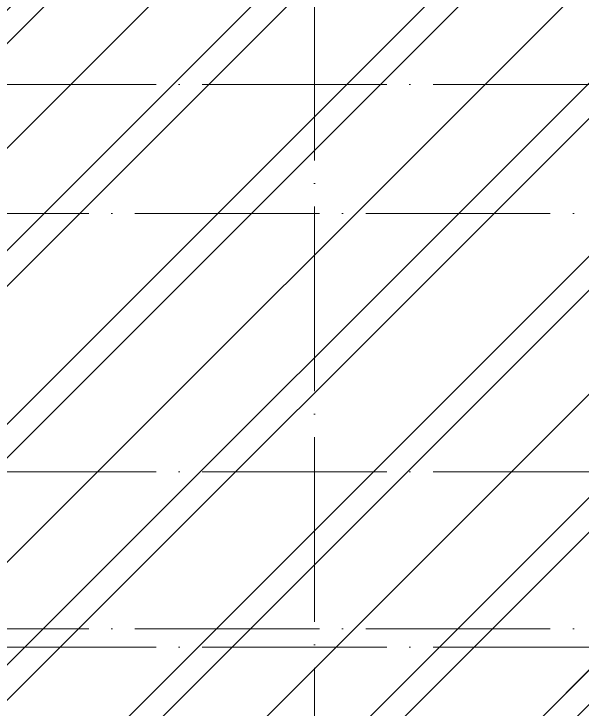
# Model space of a CAD drawing. Header units: millimetres. Extents: x -68946 to 690821, y -552984 to 293768.
# Drawn here: x 133698 to 139853, y -232801 to -225267 of the extents above; entities that cross this region are included whole.
import ezdxf

# ---------------------------------------------------------------- set-up
doc = ezdxf.new("R2010")
doc.units = ezdxf.units.MM
doc.linetypes.add('ADSK_Линия сетки', pattern=[2500, 2000, -250, 0, -250])
for name, color, linetype, lineweight in [('1.2) Стяжка 6 вып.', 30, 'Continuous', 30), ('1.3) Звуко-изол           6 вып.', 90, 'Continuous', 30), ('1.4) Стяжка 6 вып.', 30, 'Continuous', 30), ('S-GRID-____-OTLN', 250, 'Continuous', 9)]:
    doc.layers.add(name, color=color, linetype=linetype, lineweight=lineweight)

msp = doc.modelspace()

# ---------------------------------------------------------------- hatches: boundary and pattern name
at = {"layer": '1.2) Стяжка 6 вып.', "lineweight": 30}
h = msp.add_hatch(dxfattribs=at)
h.set_pattern_fill('ANSI31', color=256, scale=333)
h.paths.add_polyline_path([(141452.9057, -239130.9286), (133152.9057, -239130.9286), (133152.9057, -222980.9286), (141452.9057, -222980.9286)])
at = {"layer": '1.3) Звуко-изол           6 вып.', "lineweight": 30}
h = msp.add_hatch(dxfattribs=at)
h.set_pattern_fill('ANSI31', color=256, scale=500)
h.paths.add_polyline_path([(141452.9057, -239130.9286), (133152.9057, -239130.9286), (133152.9057, -222980.9286), (141452.9057, -222980.9286)])
at = {"layer": '1.4) Стяжка 6 вып.', "lineweight": 30}
h = msp.add_hatch(dxfattribs=at)
h.set_pattern_fill('ANSI32', color=256, scale=333)
h.paths.add_polyline_path([(141452.9057, -239130.9286), (133152.9057, -239130.9286), (133152.9057, -222980.9286), (141452.9057, -222980.9286)])

# ---------------------------------------------------------------- linework, layer by layer
at = {"layer": 'S-GRID-____-OTLN', "linetype": 'ADSK_Линия сетки'}
for p, q in [((136952.9057, -197353.9241), (136952.9057, -262294.7685)), ((93236.8325, -226030.9286), (181748.3453, -226030.9286)), ((184510.8783, -227430.9286), (127372.9057, -227430.9286)), ((93236.8325, -230230.9286), (181748.3453, -230230.9286)), ((184510.8783, -231930.9286), (127372.9057, -231930.9286)), ((93236.8325, -232130.9286), (181888.5828, -232130.9286))]:
    msp.add_line(p, q, dxfattribs=at)

doc.saveas('drawing.dxf')
